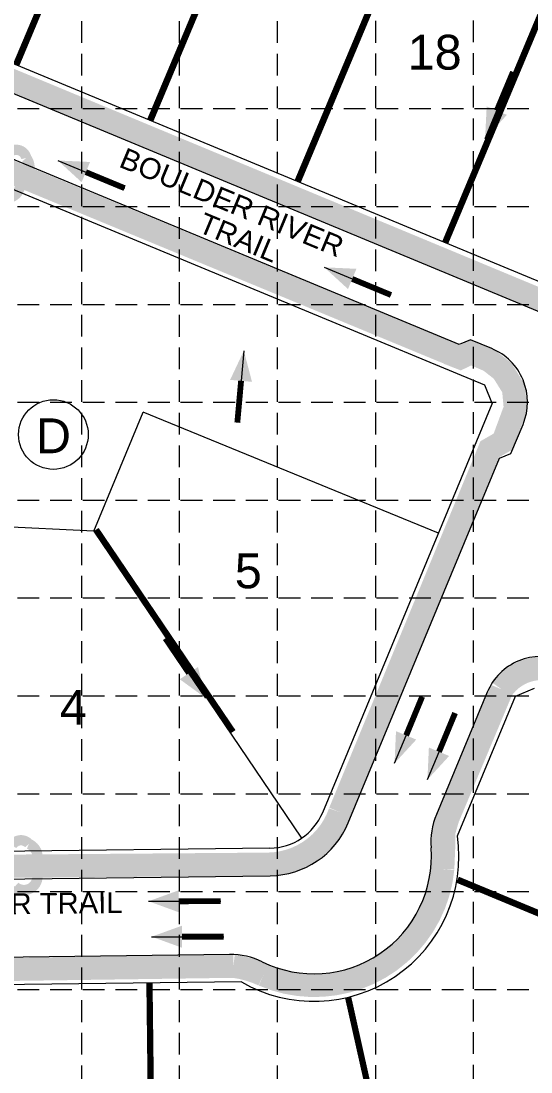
# Model space of a CAD drawing. Extents: x 2510300 to 2511653, y 7110042 to 7112204.
# Drawn here: x 2511158.2 to 2511333.9, y 7110554.9 to 7110917.1 of the extents above; entities that cross this region are included whole.
import ezdxf
from ezdxf.enums import TextEntityAlignment as Align

# ---------------------------------------------------------------- set-up
doc = ezdxf.new("R2010")
doc.units = 0
doc.header["$LTSCALE"] = 100
doc.header["$MEASUREMENT"] = 0
for name, pattern in [('DASHED', [0.75, 0.5, -0.25]), ('HIDDEN', [0.375, 0.25, -0.125]), ('HIDDEN2', [0.1875, 0.125, -0.0625])]:
    doc.linetypes.add(name, pattern=pattern)
for name, color, linetype in [('C-WALL-N', 7, 'HIDDEN2'), ('EROSION BLANKETS', 84, 'Continuous'), ('GRID', 254, 'DASHED'), ('LEGEND', 7, 'Continuous'), ('new', 7, 'Continuous')]:
    doc.layers.add(name, color=color, linetype=linetype)
doc.styles.get("Standard").update_dxf_attribs({"font": 'ARIAL.TTF'})

msp = doc.modelspace()

# ---------------------------------------------------------------- linework, layer by layer
at = {"layer": 'C-WALL-N', "color": 33, "linetype": 'Continuous', "const_width": 2, "flags": 128}
for points in [[(2511156.628309881, 7110901.961735894), (2511197.605879577, 7110999.721588713)], [(2511202.810164075, 7110882.797492531), (2511243.787733772, 7110980.557345353)], [(2511253.610203689, 7110861.716824832), (2511294.587773385, 7110959.476677653)], [(2511304.410243303, 7110840.636157135), (2511345.389193478, 7110938.399303352)], [(2511184.09551808, 7110741.858360714), (2511231.256172137, 7110672.152015987)], [(2511308.68513576, 7110621.246728437), (2511436.376164387, 7110568.258341753)], [(2511202.522329916, 7110585.521224571), (2511203.864171348, 7110475.493911641)], [(2511270.974922108, 7110580.635016172), (2511294.214991271, 7110476.595374885)]]:
    msp.add_lwpolyline(points, dxfattribs=at)
at = {"layer": 'EROSION BLANKETS', "const_width": 8}
for points in [[(2511435.844451312, 7110651.21246769), (2511390.282526642, 7110670.075571625), (2511348.60567147, 7110687.447318747), (2511346.889378516, 7110691.316638975, 0.4036226272517571), (2511323.871695328, 7110686.732319636), (2511305.257372547, 7110642.409442331), (2511303.84919692, 7110637.658830107), (2511303.84919692, 7110633.260116587), (2511303.497162725, 7110624.814583183, -0.5079849363747417), (2511241.70705215, 7110588.315714372, 0.07992448934889354), (2511231.353228068, 7110591.322006806), (2511055.293252924, 7110588.840846862), (2511046.908005846, 7110585.106788108), (2511038.794408197, 7110582.622335034), (2511032.663576527, 7110581.963379914, -0.484110437763973), (2510986.550292187, 7110634.271953283, 0.08730658834360225), (2510986.589324007, 7110645.120528544), (2510913.845470561, 7110918.138946957), (2510908.221800049, 7110934.907174985)], [(2511307.292465834, 7110801.988477036), (2511301.217399457, 7110804.479779819), (2511132.848965517, 7110874.169204544), (2511105.445713983, 7110885.517281618, 0.1368795116628118), (2510980.159144788, 7110900.31471884), (2510976.56458508, 7110900.086069291), (2510973.819644868, 7110902.143925363), (2510967.839598977, 7110900.151399905, 0.3029759125620643), (2510960.259267869, 7110883.48532474), (2511023.205299155, 7110644.596465056, 0.3676955351079009), (2511047.7970165, 7110624.950219569), (2511243.138303071, 7110626.4918346, 0.3179130292695234), (2511268.090348508, 7110644.437842629), (2511319.66874812, 7110769.5198966), (2511324.29495604, 7110772.17040444), (2511328.524669034, 7110783.631825949), (2511327.904083483, 7110790.455478101), (2511324.124125056, 7110796.546013867), (2511319.667174804, 7110800.042430296), (2511313.235616506, 7110802.805730337), (2511309.568499762, 7110801.05751959), (2511305.328249438, 7110802.719946859)]]:
    msp.add_lwpolyline(points, format="xyb", dxfattribs=at)
msp.add_lwpolyline([(2511089.515146923, 7110921.937074802), (2511105.574405363, 7110916.783054272), (2511119.753814021, 7110911.253226922), (2511147.88880293, 7110899.611271013), (2511454.170536869, 7110772.249049428)], dxfattribs=at)
at = {"layer": 'GRID', "color": 252, "linetype": 'HIDDEN', "lineweight": 0, "ltscale": 0.3}
for p, q in [((2511179.102811982, 7110212.093730747), (2511179.102811982, 7112168.944490424)), ((2511212.839506059, 7110212.088426634), (2511212.839506059, 7112168.944490424)), ((2511246.576200137, 7110212.08312252), (2511246.576200137, 7112168.944490424)), ((2511280.472486427, 7110212.15984601), (2511280.312894214, 7112168.944490424)), ((2511314.173435419, 7110212.324165145), (2511314.049588291, 7112168.944490424)), ((2510335.685460052, 7110886.950115491), (2511617.679834986, 7110886.950115491)), ((2510335.685460052, 7110853.213421413), (2511617.679834986, 7110853.213421413)), ((2510335.685460052, 7110819.476727336), (2511617.679834986, 7110819.476727336)), ((2510335.685460052, 7110785.740033259), (2511617.679834986, 7110785.740033259)), ((2510335.685460052, 7110752.003339182), (2511617.679834986, 7110752.003339182)), ((2510335.685460052, 7110718.266645105), (2511617.679834986, 7110718.266645105)), ((2510335.685460052, 7110684.529951027), (2511617.679834986, 7110684.529951027)), ((2510335.685460052, 7110650.79325695), (2511617.679834986, 7110650.79325695)), ((2510335.685460052, 7110617.056562873), (2511617.679834986, 7110617.056562873)), ((2510335.685460052, 7110583.319868796), (2511617.679834986, 7110583.319868796))]:
    msp.add_line(p, q, dxfattribs=at)
at = {"layer": 'LEGEND', "color": 170, "ltscale": 100, "const_width": 3.54330866783625}
for points in [[(2511145.141066431, 7110876.587018227, 0.5205670505517462), (2511145.141066431, 7110876.587018227, 0.7651954600696135), (2511136.169935144, 7110876.785827346, 0.4178788784126488), (2511132.718929474, 7110870.398683841, 0.6649002420699669), (2511140.150597622, 7110864.865292768, 0.744833174426672), (2511148.865568816, 7110859.251033275, 0.9756416855879776), (2511157.668111682, 7110862.100779154, 0.5205670505517462), (2511160.011698269, 7110869.924430409, 0.5205670505517462), (2511154.572880069, 7110872.21055341, 0.5402640007904789), (2511145.141066431, 7110876.587018227)], [(2511144.657173479, 7110632.378056575, 0.5205670505517462), (2511144.657173479, 7110632.378056575, 0.7651954600696135), (2511136.642146304, 7110628.343200821, 0.4178788784126488), (2511136.592496365, 7110621.083546754, 0.6649002420699669), (2511145.751813427, 7110619.685326762, 0.744833174426672), (2511156.082271195, 7110618.817988932, 0.9756416855879776), (2511162.517656638, 7110625.465667224, 0.5205670505517462), (2511160.915235187, 7110633.474047992, 0.5205670505517462), (2511155.039687522, 7110632.940155307, 0.5402640007904789), (2511144.657173479, 7110632.378056575)]]:
    msp.add_lwpolyline(points, format="xyb", close=True, dxfattribs=at)
at = {"layer": 'new', "lineweight": 0}
for p, q in [((2511155.706053276, 7110902.348314159), (2511198.616514298, 7111004.719450002)), ((2511155.706053276, 7110902.348314159), (2511198.616514298, 7111004.719450002)), ((2511201.887907471, 7110883.184070796), (2511244.798368493, 7110985.555206642)), ((2511201.887907471, 7110883.184070796), (2511244.798368493, 7110985.555206642)), ((2511252.687947085, 7110862.103403097), (2511295.598408106, 7110964.474538942)), ((2511252.687947085, 7110862.103403097), (2511295.598408106, 7110964.474538942)), ((2511303.487986698, 7110841.022735399), (2511346.39844772, 7110943.393871244)), ((2511303.487986698, 7110841.022735399), (2511346.39844772, 7110943.393871244)), ((2511433.601277552, 7110787.029174205), (2511120.040234498, 7110917.148682023)), ((2511433.601277552, 7110787.029174205), (2511120.040234498, 7110917.148682023)), ((2511322.131910069, 7110886.266837697), (2511327.71270002, 7110899.603011743)), ((2511318.097296369, 7110876.66362191), (2511322.131910069, 7110886.266837697)), ((2511104.708937564, 7110880.203434238), (2511317.882036295, 7110791.742258011)), ((2511104.708937564, 7110880.203434238), (2511317.882036295, 7110791.742258011)), ((2511170.900654575, 7110869.063884591), (2511180.518216731, 7110865.063589684)), ((2511180.518216731, 7110865.063589684), (2511193.874234737, 7110859.530458773)), ((2511262.688166908, 7110832.241023322), (2511272.305729064, 7110828.240728415)), ((2511272.305729064, 7110828.240728415), (2511285.66174707, 7110822.707597504)), ((2511234.960075253, 7110803.484782268), (2511234.013877942, 7110793.111519917)), ((2511234.013877942, 7110793.111519917), (2511232.720997907, 7110778.7126583)), ((2511317.882036296, 7110791.742258011), (2511320.583780153, 7110785.20768992)), ((2511317.882036296, 7110791.742258011), (2511320.583780153, 7110785.20768992)), ((2511262.136653272, 7110644.362228887), (2511320.583780152, 7110785.20768992)), ((2511262.136653272, 7110644.362228887), (2511320.583780152, 7110785.20768992)), ((2511183.267269751, 7110741.297999486), (2511200.278151815, 7110782.290699294)), ((2511183.267269751, 7110741.297999486), (2511200.278151815, 7110782.290699294)), ((2511302.095656213, 7110740.65514339), (2511200.278151816, 7110782.290699295)), ((2511302.095656213, 7110740.65514339), (2511200.278151816, 7110782.290699295)), ((2511183.267269751, 7110741.297999486), (2511116.092972689, 7110744.518583985)), ((2511183.267269751, 7110741.297999486), (2511116.092972689, 7110744.518583985)), ((2511183.267269751, 7110741.297999486), (2511254.871253938, 7110635.46291078)), ((2511183.267269751, 7110741.297999486), (2511254.871253938, 7110635.46291078)), ((2511216.02286832, 7110692.355150619), (2511207.914760218, 7110704.324166353)), ((2511221.852686588, 7110683.723054689), (2511216.02286832, 7110692.355150619)), ((2511328.575397004, 7110684.449890913), (2511335.109965094, 7110687.15163477)), ((2511328.575397004, 7110684.449890913), (2511335.109965094, 7110687.15163477)), ((2511290.891949545, 7110670.897133409), (2511296.425080455, 7110684.253151415)), ((2511308.594234892, 7110636.299431859), (2511328.575397004, 7110684.449890914)), ((2511308.594234892, 7110636.299431859), (2511328.575397004, 7110684.449890914)), ((2511302.219904488, 7110665.24919883), (2511307.753035399, 7110678.605216836)), ((2511286.891654638, 7110661.279571253), (2511290.891949545, 7110670.897133409)), ((2511298.219609582, 7110655.631636674), (2511302.219904488, 7110665.24919883)), ((2511243.907921847, 7110632.029364498), (2511048.227682157, 7110629.6429402)), ((2511243.907921847, 7110632.029364498), (2511048.227682157, 7110629.6429402)), ((2511308.301853336, 7110620.323097242), (2511435.992881963, 7110567.334710558)), ((2511308.301853336, 7110620.323097242), (2511435.992881963, 7110567.334710558)), ((2511202.117957893, 7110613.720679911), (2511212.534281044, 7110613.712125274)), ((2511212.534281044, 7110613.712125274), (2511226.991067736, 7110613.720679905)), ((2511203.189934366, 7110601.504606292), (2511213.606257517, 7110601.496051655)), ((2511213.606257517, 7110601.496051655), (2511228.063044209, 7110601.504606286)), ((2511234.110321211, 7110585.906456877), (2511056.344649337, 7110583.738510236)), ((2511234.110321211, 7110585.906456877), (2511056.344649337, 7110583.738510236)), ((2511201.522404273, 7110585.509029948), (2511202.864245649, 7110475.481721587)), ((2511201.522404273, 7110585.509029948), (2511202.864245649, 7110475.481721587)), ((2511269.99897431, 7110580.417011823), (2511293.193129018, 7110476.582917402)), ((2511269.99897431, 7110580.417011823), (2511293.193129018, 7110476.582917402))]:
    msp.add_line(p, q, dxfattribs=at)
at = {"layer": 'new', "color": 7, "lineweight": 0}
for p, q in [((2511116.399051478, 7110908.374185678), (2511445.765012207, 7110771.696056644)), ((2511116.399051478, 7110908.374185678), (2511445.765012207, 7110771.696056644)), ((2511309.165033932, 7110805.645073185), (2511108.350120586, 7110888.977930588)), ((2511309.165033932, 7110805.645073185), (2511108.350120586, 7110888.977930588)), ((2511313.085774788, 7110807.266119501), (2511309.165033932, 7110805.645073185)), ((2511313.085774788, 7110807.266119501), (2511309.165033932, 7110805.645073185)), ((2511320.363988601, 7110804.245854006), (2511313.085774788, 7110807.266119501)), ((2511320.363988601, 7110804.245854006), (2511313.085774788, 7110807.266119501)), ((2511327.000851262, 7110768.058474243), (2511331.17096403, 7110778.107581642)), ((2511327.000851262, 7110768.058474243), (2511331.17096403, 7110778.107581642)), ((2511270.911149623, 7110640.721045868), (2511323.080110408, 7110766.437427928)), ((2511270.911149623, 7110640.721045868), (2511323.080110408, 7110766.437427928)), ((2511323.080110408, 7110766.437427928), (2511327.000851262, 7110768.058474243)), ((2511323.080110408, 7110766.437427928), (2511327.000851262, 7110768.058474243)), ((2511318.842694595, 7110685.781995948), (2511301.332601719, 7110643.58630156)), ((2511318.842694595, 7110685.781995948), (2511301.332601719, 7110643.58630156)), ((2511048.343531077, 7110620.143646591), (2511244.023770772, 7110622.530070894)), ((2511048.343531077, 7110620.143646591), (2511244.023770772, 7110622.530070894)), ((2511230.047613421, 7110595.357616452), (2511060.175627448, 7110593.285937491)), ((2511230.047613421, 7110595.357616452), (2511060.175627448, 7110593.285937491))]:
    msp.add_line(p, q, dxfattribs=at)
at = {"layer": 'new'}
for points in [[(2511216.649069849, 7110919.187231068, 0, 7.565167699475388, 0), (2511220.683683549, 7110928.790446855, 7.565167699475388, 7.565167699475388, 0)], [(2511318.097296369, 7110876.66362191, 0, 7.565167699475388, 0), (2511322.131910069, 7110886.266837697, 7.565167699475388, 7.565167699475388, 0)], [(2511170.900654575, 7110869.063884591, 0, 7.565167699475388, 0), (2511180.518216731, 7110865.063589684, 7.565167699475388, 7.565167699475388, 0)], [(2511262.688166908, 7110832.241023322, 0, 7.565167699475388, 0), (2511272.305729064, 7110828.240728415, 7.565167699475388, 7.565167699475388, 0)], [(2511234.960075253, 7110803.484782268, 0, 7.565167699475388, 0), (2511234.013877942, 7110793.111519917, 7.565167699475388, 7.565167699475388, 0)], [(2511221.852686588, 7110683.723054689, 0, 7.565167699475388, 0), (2511216.02286832, 7110692.355150619, 7.565167699475388, 7.565167699475388, 0)], [(2511286.891654638, 7110661.279571253, 0, 7.565167699475388, 0), (2511290.891949545, 7110670.897133409, 7.565167699475388, 7.565167699475388, 0)], [(2511298.219609582, 7110655.631636674, 0, 7.565167699475388, 0), (2511302.219904488, 7110665.24919883, 7.565167699475388, 7.565167699475388, 0)], [(2511202.117957893, 7110613.720679911, 0, 7.565167699475388, 0), (2511212.534281044, 7110613.712125274, 7.565167699475388, 7.565167699475388, 0)], [(2511203.189934366, 7110601.504606292, 0, 7.565167699475388, 0), (2511213.606257517, 7110601.496051655, 7.565167699475388, 7.565167699475388, 0)]]:
    msp.add_lwpolyline(points, format="xyseb", dxfattribs=at)
at = {"layer": 'new', "const_width": 2}
for points in [[(2511322.131910069, 7110886.266837697), (2511327.71270002, 7110899.603011743)], [(2511180.518216731, 7110865.063589684), (2511193.874234737, 7110859.530458773)], [(2511272.305729064, 7110828.240728415), (2511285.66174707, 7110822.707597504)], [(2511234.013877942, 7110793.111519917), (2511232.720997907, 7110778.7126583)], [(2511216.02286832, 7110692.355150619), (2511207.914760218, 7110704.324166353)], [(2511290.891949545, 7110670.897133409), (2511296.425080455, 7110684.253151415)], [(2511302.219904488, 7110665.24919883), (2511307.753035399, 7110678.605216836)], [(2511212.534281044, 7110613.712125274), (2511226.991067736, 7110613.720679905)], [(2511213.606257517, 7110601.496051655), (2511228.063044209, 7110601.504606286)]]:
    msp.add_lwpolyline(points, dxfattribs=at)
at = {"layer": 'new', "lineweight": 0}
msp.add_circle((2511169.342022427, 7110774.60104786), 12, dxfattribs=at)
msp.add_circle((2511169.342022427, 7110774.60104786), 12, dxfattribs=at)
at = {"layer": 'new', "color": 7, "lineweight": 0}
for centre, radius, start, end in [((2511312.698340134, 7110785.77323011), 20.00000000032355, 337.4628476785111, 67.46284768271877), ((2511312.698340134, 7110785.77323011), 20.00000000032355, 337.4628476785111, 67.46284768271877), ((2511337.31531849, 7110678.116347481), 20.00000000007193, 67.46284767676758, 157.4628476779997), ((2511337.31531849, 7110678.116347481), 20.00000000007193, 67.46284767676758, 157.4628476779997), ((2511324.423381587, 7110634.004240975), 25, 157.4628476782042, 184.1936336018219), ((2511324.423381587, 7110634.004240975), 25, 157.4628476782042, 184.1936336018219), ((2511243.664029378, 7110652.027877357), 29.49999999944439, 270.6987177789741, 337.4628476795963), ((2511243.664029378, 7110652.027877357), 29.49999999944439, 270.6987177789741, 337.4628476795963), ((2511259.098750704, 7110629.214397553), 40.50000642093272, 243.9679159993084, 4.193633603020472), ((2511259.098750704, 7110629.214397553), 40.50000642093272, 243.9679159993084, 4.193633603020472), ((2511230.352479009, 7110570.359475384), 25, 63.96791600064814, 90.69871777875437), ((2511230.352479009, 7110570.359475384), 25, 63.96791600064814, 90.69871777875437)]:
    msp.add_arc(centre, radius, start, end, dxfattribs=at)
at = {"layer": 'new', "lineweight": 0}
for centre, radius, start, end in [((2511243.664029377, 7110652.027877355), 20, 270.6987177787753, 337.4628476773171), ((2511243.664029377, 7110652.027877355), 20, 270.6987177787753, 337.4628476773171), ((2511259.098756838, 7110629.214401702), 50, 240.0153006761587, 8.146264785374015), ((2511259.098756838, 7110629.214401702), 50, 240.0153006761587, 8.146264785374015)]:
    msp.add_arc(centre, radius, start, end, dxfattribs=at)

# ---------------------------------------------------------------- texts
for s, p in [('18', (2511300.70170786, 7110906.404135942)), ('18', (2511300.70170786, 7110906.404135942)), ('D', (2511169.345700499, 7110774.164104484)), ('D', (2511169.345700499, 7110774.164104484)), ('5', (2511236.49957065, 7110727.510952794)), ('5', (2511236.49957065, 7110727.510952794)), ('4', (2511176.182683814, 7110680.544380202)), ('4', (2511176.182683814, 7110680.544380202))]:
    msp.add_text(s, height=12, dxfattribs=at).set_placement(p, align=Align.MIDDLE)
at = {"layer": 'new', "color": 7, "lineweight": 0}
for s, p in [('BOULDER RIVER ', (2511191.520859446, 7110867.043842319)), ('TRAIL', (2511218.694377391, 7110844.648457615))]:
    msp.add_text(s, height=7.199999999999999, rotation=337.4628476771792, dxfattribs=at).set_placement(p)
at = {"layer": 'new', "color": 7, "lineweight": 0, "insert": (2511144.20554695, 7110616.294940775), "char_height": 7.199999999999999, "width": 115.9418614166895, "attachment_point": 2, "rotation": 0.6987177787644836}
msp.add_mtext('LLANO RIVER TRAIL', dxfattribs=at)

doc.saveas('drawing.dxf')
